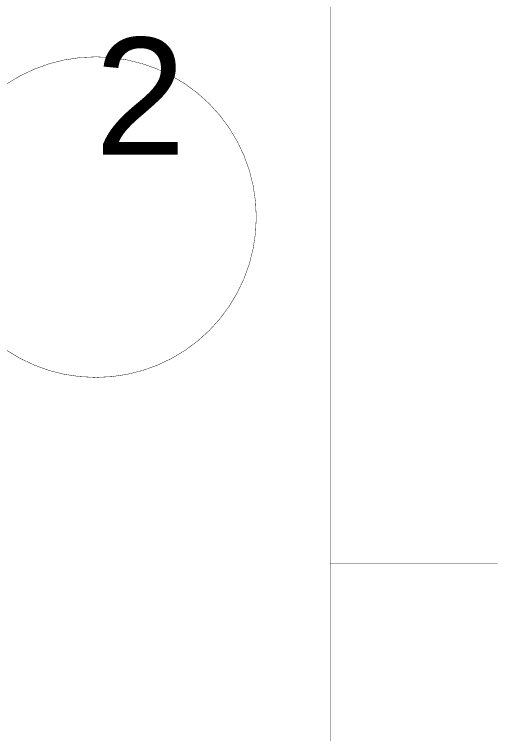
# Model space of a CAD drawing. Header units: inches. Extents: x 0 to 35.2, y -0.7 to 15.9.
# Drawn here: x 34.614 to 35.183, y 9.406 to 10.252 of the extents above; entities that cross this region are included whole.
import ezdxf

# ---------------------------------------------------------------- set-up
doc = ezdxf.new("R2010")
doc.units = ezdxf.units.IN
doc.header["$MEASUREMENT"] = 0
doc.layers.add('Board Outline', color=216, linetype='Continuous')
doc.layers.add('Dimensions', color=6, linetype='Continuous')
doc.styles.add('Arial', font='', dxfattribs={"height": 0.2})
doc.styles.get('Arial').set_extended_font_data('Arial')

msp = doc.modelspace()

# ---------------------------------------------------------------- linework, layer by layer
at = {"layer": 'Board Outline'}
for points, const_width in [([(34.89867, 10.01351, 1), (34.52144, 10.01351, 1)], 0.0005), ([(34.89854, 10.01351, 1), (34.89879, 10.01351, 1)], 0.00025)]:
    msp.add_lwpolyline(points, format="xyb", close=True, dxfattribs=dict(at, const_width=const_width))
at = {"layer": 'Dimensions', "const_width": 0.0005}
for points in [[(34.98545, -0.5315), (34.98545, 15.61024)], [(34.98545, 9.6063), (35.1823, 9.6063)]]:
    msp.add_lwpolyline(points, dxfattribs=at)
at = {"layer": 'Dimensions', "const_width": 0.00025}
for points in [[(34.98532, 9.6063, 1), (34.98557, 9.6063, 1)], [(35.18217, 9.6063, 1), (35.18242, 9.6063, 1)]]:
    msp.add_lwpolyline(points, format="xyb", close=True, dxfattribs=at)

# ---------------------------------------------------------------- texts
at = {"layer": 'Board Outline', "style": 'Arial'}
msp.add_text('2', height=0.1378, dxfattribs=at).set_placement((34.70867, 10.08684))

doc.saveas('drawing.dxf')
